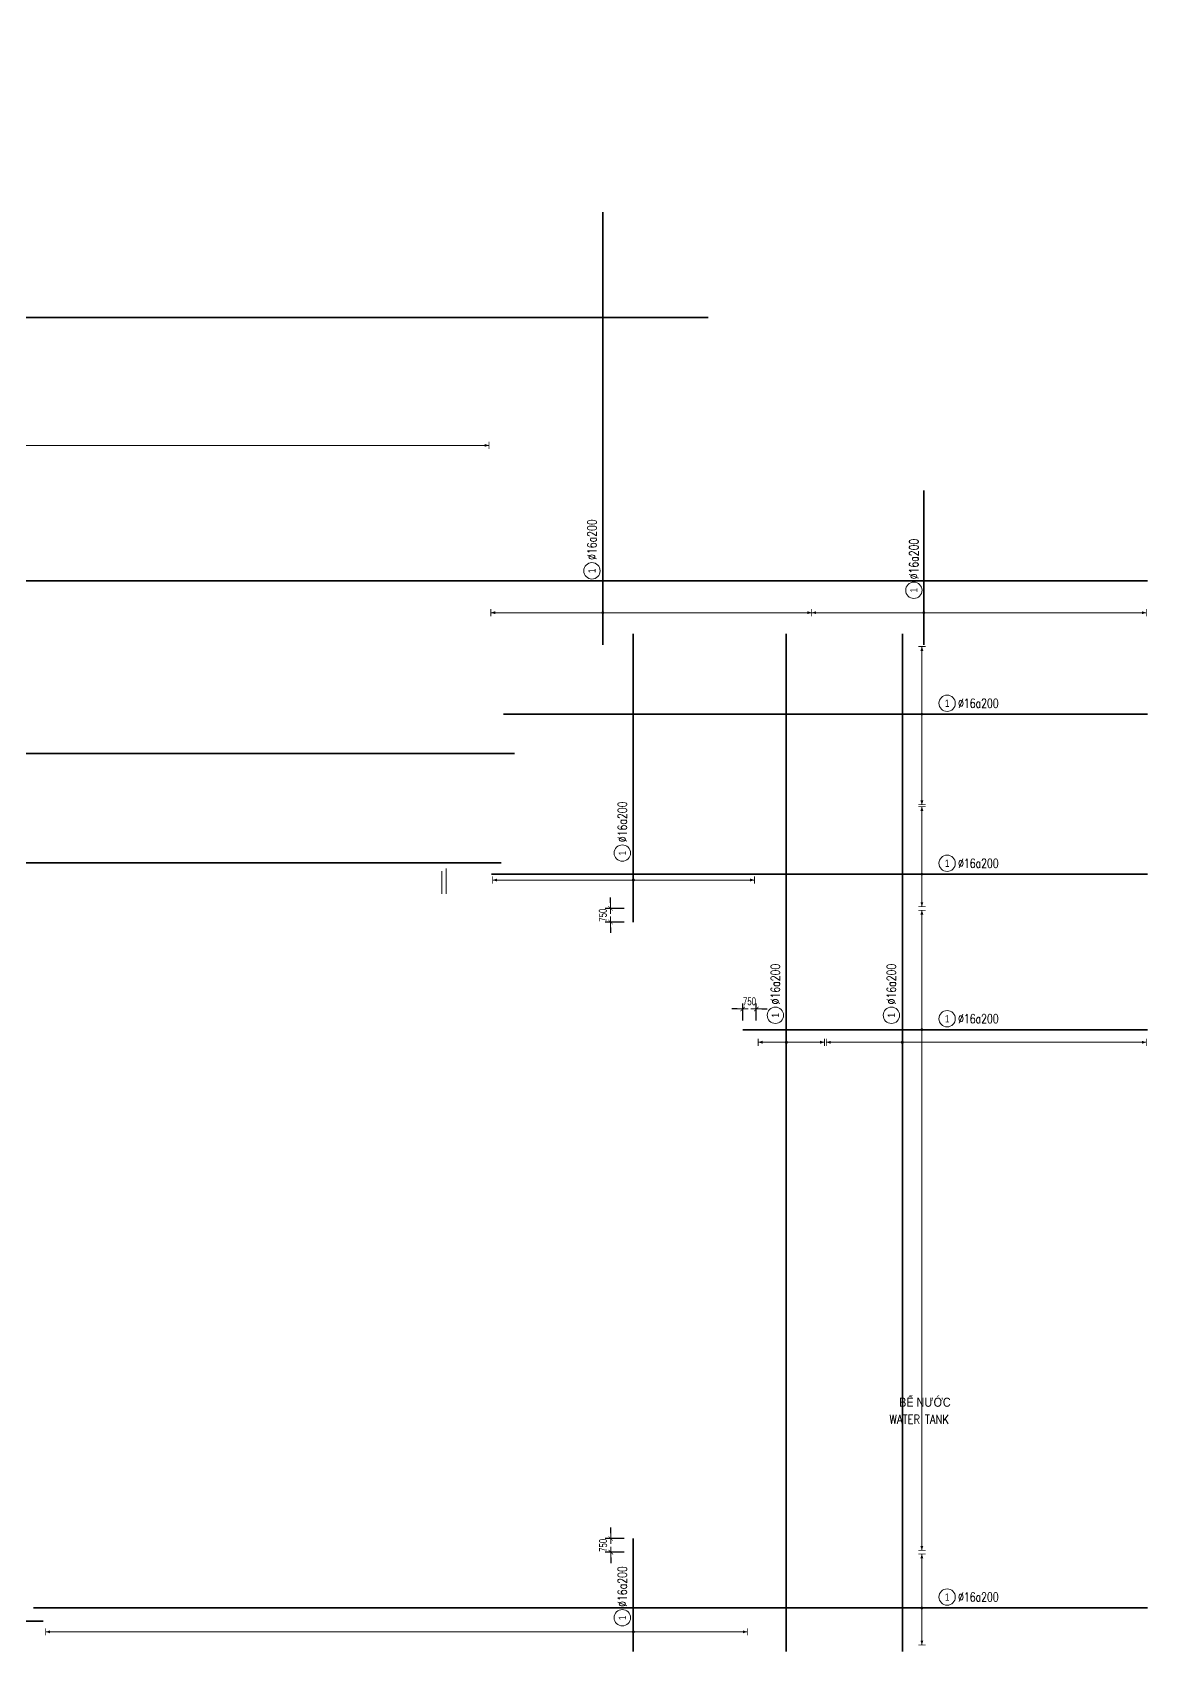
# Model space of a CAD drawing. Header units: millimetres. Extents: x -259680 to 953914, y -429648 to 90611.
# Drawn here: x 155635 to 216970, y -268833 to -179793 of the extents above; entities that cross this region are included whole.
import ezdxf
from ezdxf.enums import TextEntityAlignment as Align

# ---------------------------------------------------------------- set-up
doc = ezdxf.new("R2010")
doc.units = ezdxf.units.MM
doc.layers.get('0').update_dxf_attribs({"lineweight": 20})
doc.layers.get('Defpoints').update_dxf_attribs({"color": 151, "lineweight": 9})
for name, color, linetype, lineweight in [('NDC_S_DIM', 1, 'Continuous', 15), ('NDC_S_REBAR', 4, 'Continuous', 35), ('NDC_S_VN TEXT', 7, 'Continuous', 20)]:
    doc.layers.add(name, color=color, linetype=linetype, lineweight=lineweight)
doc.styles.add('ARIAL', font='arial.ttf', dxfattribs={"width": 0.8})
doc.styles.add('NDC_ARIAL', font='arial.ttf', dxfattribs={"width": 0.85})
doc.styles.add('NDC_DIM', font='', dxfattribs={"width": 0.75})
doc.styles.add('NDC_EN TXT', font='romans.shx', dxfattribs={"width": 0.8})
doc.styles.get('NDC_DIM').set_extended_font_data('Dotum')
doc.dimstyles.new('NDC_dim_200', dxfattribs={"dimscale": 200, "dimtxt": 2.2, "dimasz": 1.5, "dimexe": 1.5, "dimexo": 2.5, "dimgap": 1, "dimtad": 1, "dimdec": 0, "dimzin": 0, "dimdsep": 46, "dimtxsty": 'NDC_DIM', "dimblk": 'DIMMARK', "dimcen": 0.09, "dimdle": 1.2, "dimclrd": 1, "dimclre": 1, "dimclrt": 3, "dimadec": 0, "dimazin": 0, "dimtfac": 1, "dimtdec": 0, "dimtix": 1, "dimtofl": 0, "dimtmove": 0, "dimatfit": 3, "dimfxl": 6, "dimfxlon": 1, "dimtolj": 1, "dimtzin": 0, "dimarcsym": 0})

# ---------------------------------------------------------------- blocks, each defined once
blk = doc.blocks.new('*U433')
h = blk.add_hatch(color=6)
edge = h.paths.add_edge_path()
edge.add_arc((-2.99, 0), 0.3, 0, 360)
at = {"layer": 'NDC_S_DIM', "color": 8}
for q in [(-2.99, 73.16), (-2.99, -174.4)]:
    blk.add_line((-2.99, 0), q, dxfattribs=at)
for points in [[(-3.99, 73.16, 0.2, 0.2, 0), (-1.99, 73.16, 0, 0, 0)], [(-3.99, -174.4, 0.2, 0.2, 0), (-1.99, -174.4, 0, 0, 0)]]:
    blk.add_lwpolyline(points, format="xyseb", dxfattribs=at)
at = {"layer": 'NDC_S_DIM'}
blk.add_circle((4.42, 3), 2.25, dxfattribs=at)
at = {"layer": 'NDC_S_DIM', "color": 6}
blk.add_circle((-2.99, 0), 0.3, dxfattribs=at)
at = {"layer": 'NDC_S_DIM', "color": 8}
for points in [[(-3.39, 71.96), (-2.99, 73.16), (-2.59, 71.96)], [(-3.39, -173.2), (-2.99, -174.4), (-2.59, -173.2)]]:
    blk.add_solid(points, dxfattribs=at)
at = {"layer": 'NDC_S_REBAR'}
for p, q in [((0, 0), (-134.03, 0)), ((-134.03, 0), (-134.03, 0)), ((0, 0), (110.57, 0)), ((110.57, 0), (110.57, 0))]:
    blk.add_line(p, q, dxfattribs=at)
at = {"layer": 'NDC_S_VN TEXT', "style": 'ARIAL', "width": 0.8}
blk.add_attdef('KHT', text='', height=2, dxfattribs=at).set_placement((4.42, 3), align=Align.MIDDLE_CENTER)
at = {"layer": 'NDC_S_VN TEXT', "color": 3, "style": 'NDC_EN TXT', "width": 0.75}
blk.add_attdef('DKT', (7.42, 1.75), '', height=2.5, dxfattribs=at)
blk = doc.blocks.new('*U431')
h = blk.add_hatch(color=6)
edge = h.paths.add_edge_path()
edge.add_arc((-2.99, 0), 0.3, 0, 360)
at = {"layer": 'NDC_S_DIM', "color": 8}
for q in [(-2.99, 30.8), (-2.99, -57.45)]:
    blk.add_line((-2.99, 0), q, dxfattribs=at)
for points in [[(-3.99, 30.8, 0.2, 0.2, 0), (-1.99, 30.8, 0, 0, 0)], [(-3.99, -57.45, 0.2, 0.2, 0), (-1.99, -57.45, 0, 0, 0)]]:
    blk.add_lwpolyline(points, format="xyseb", dxfattribs=at)
at = {"layer": 'NDC_S_DIM'}
blk.add_circle((8.52, 3), 2.25, dxfattribs=at)
at = {"layer": 'NDC_S_DIM', "color": 6}
blk.add_circle((-2.99, 0), 0.3, dxfattribs=at)
at = {"layer": 'NDC_S_DIM', "color": 8}
for points in [[(-3.39, 29.6), (-2.99, 30.8), (-2.59, 29.6)], [(-3.39, -56.25), (-2.99, -57.45), (-2.59, -56.25)]]:
    blk.add_solid(points, dxfattribs=at)
at = {"layer": 'NDC_S_REBAR'}
for p, q in [((0, 0), (-11.78, 0)), ((-11.78, 0), (-11.78, 0)), ((0, 0), (107.11, 0)), ((107.11, 0), (107.11, 0))]:
    blk.add_line(p, q, dxfattribs=at)
at = {"layer": 'NDC_S_VN TEXT', "style": 'ARIAL', "width": 0.8}
blk.add_attdef('KHT', text='', height=2, dxfattribs=at).set_placement((8.52, 3), align=Align.MIDDLE_CENTER)
at = {"layer": 'NDC_S_VN TEXT', "color": 3, "style": 'NDC_EN TXT', "width": 0.75}
blk.add_attdef('DKT', (11.52, 1.75), '', height=2.5, dxfattribs=at)
blk = doc.blocks.new('*U401')
h = blk.add_hatch(color=6)
edge = h.paths.add_edge_path()
edge.add_arc((-2.99, 0), 0.3, 0, 360)
at = {"layer": 'NDC_S_DIM', "color": 8}
for q in [(-2.99, 30.8), (-2.99, -61.2)]:
    blk.add_line((-2.99, 0), q, dxfattribs=at)
for points in [[(-3.99, 30.8, 0.2, 0.2, 0), (-1.99, 30.8, 0, 0, 0)], [(-3.99, -61.2, 0.2, 0.2, 0), (-1.99, -61.2, 0, 0, 0)]]:
    blk.add_lwpolyline(points, format="xyseb", dxfattribs=at)
at = {"layer": 'NDC_S_DIM'}
blk.add_circle((3.18, 2.73), 2.25, dxfattribs=at)
at = {"layer": 'NDC_S_DIM', "color": 6}
blk.add_circle((-2.99, 0), 0.3, dxfattribs=at)
at = {"layer": 'NDC_S_DIM', "color": 8}
for points in [[(-3.39, 29.6), (-2.99, 30.8), (-2.59, 29.6)], [(-3.39, -60), (-2.99, -61.2), (-2.59, -60)]]:
    blk.add_solid(points, dxfattribs=at)
at = {"layer": 'NDC_S_REBAR'}
for p, q in [((0, 0), (-11.78, 0)), ((-11.78, 0), (-11.78, 0)), ((0, 0), (30.57, 0)), ((30.57, 0), (30.57, 0))]:
    blk.add_line(p, q, dxfattribs=at)
at = {"layer": 'NDC_S_VN TEXT', "style": 'ARIAL', "width": 0.8}
blk.add_attdef('KHT', text='', height=2, dxfattribs=at).set_placement((3.18, 2.73), align=Align.MIDDLE_CENTER)
at = {"layer": 'NDC_S_VN TEXT', "color": 3, "style": 'NDC_EN TXT', "width": 0.75}
blk.add_attdef('DKT', (6.18, 1.48), '', height=2.5, dxfattribs=at)
blk = doc.blocks.new('*U426')
h = blk.add_hatch(color=6)
edge = h.paths.add_edge_path()
edge.add_arc((-2.99, 0), 0.3, 0, 360)
at = {"layer": 'NDC_S_DIM', "color": 8}
for q in [(-2.99, 20.9), (-2.99, -67.1)]:
    blk.add_line((-2.99, 0), q, dxfattribs=at)
for points in [[(-3.99, 20.9, 0.2, 0.2, 0), (-1.99, 20.9, 0, 0, 0)], [(-3.99, -67.1, 0.2, 0.2, 0), (-1.99, -67.1, 0, 0, 0)]]:
    blk.add_lwpolyline(points, format="xyseb", dxfattribs=at)
at = {"layer": 'NDC_S_DIM'}
blk.add_circle((4.42, 3), 2.25, dxfattribs=at)
at = {"layer": 'NDC_S_DIM', "color": 6}
blk.add_circle((-2.99, 0), 0.3, dxfattribs=at)
at = {"layer": 'NDC_S_DIM', "color": 8}
for points in [[(-3.39, 19.7), (-2.99, 20.9), (-2.59, 19.7)], [(-3.39, -65.9), (-2.99, -67.1), (-2.59, -65.9)]]:
    blk.add_solid(points, dxfattribs=at)
at = {"layer": 'NDC_S_REBAR'}
for p, q in [((0, 0), (-170.53, 0)), ((-170.53, 0), (-170.53, 0)), ((0, 0), (109.32, 0)), ((109.32, 0), (109.32, 0))]:
    blk.add_line(p, q, dxfattribs=at)
at = {"layer": 'NDC_S_VN TEXT', "style": 'ARIAL', "width": 0.8}
blk.add_attdef('KHT', text='', height=2, dxfattribs=at).set_placement((4.42, 3), align=Align.MIDDLE_CENTER)
at = {"layer": 'NDC_S_VN TEXT', "color": 3, "style": 'NDC_EN TXT', "width": 0.75}
blk.add_attdef('DKT', (7.42, 1.75), '', height=2.5, dxfattribs=at)
blk = doc.blocks.new('*U425')
h = blk.add_hatch(color=6)
edge = h.paths.add_edge_path()
edge.add_arc((-2.99, 0), 0.3, 0, 360)
at = {"layer": 'NDC_S_DIM', "color": 8}
for q in [(-2.99, 38.65), (-2.99, -33.35)]:
    blk.add_line((-2.99, 0), q, dxfattribs=at)
for points in [[(-3.99, 38.65, 0.2, 0.2, 0), (-1.99, 38.65, 0, 0, 0)], [(-3.99, -33.35, 0.2, 0.2, 0), (-1.99, -33.35, 0, 0, 0)]]:
    blk.add_lwpolyline(points, format="xyseb", dxfattribs=at)
at = {"layer": 'NDC_S_DIM'}
blk.add_circle((4.42, 3), 2.25, dxfattribs=at)
at = {"layer": 'NDC_S_DIM', "color": 6}
blk.add_circle((-2.99, 0), 0.3, dxfattribs=at)
at = {"layer": 'NDC_S_DIM', "color": 8}
for points in [[(-3.39, 37.45), (-2.99, 38.65), (-2.59, 37.45)], [(-3.39, -32.15), (-2.99, -33.35), (-2.59, -32.15)]]:
    blk.add_solid(points, dxfattribs=at)
at = {"layer": 'NDC_S_REBAR'}
for p, q in [((0, 0), (-14.53, 0)), ((-14.53, 0), (-14.53, 0)), ((0, 0), (64.72, 0)), ((64.72, 0), (64.72, 0))]:
    blk.add_line(p, q, dxfattribs=at)
at = {"layer": 'NDC_S_VN TEXT', "style": 'ARIAL', "width": 0.8}
blk.add_attdef('KHT', text='', height=2, dxfattribs=at).set_placement((4.42, 3), align=Align.MIDDLE_CENTER)
at = {"layer": 'NDC_S_VN TEXT', "color": 3, "style": 'NDC_EN TXT', "width": 0.75}
blk.add_attdef('DKT', (7.42, 1.75), '', height=2.5, dxfattribs=at)
blk = doc.blocks.new('*U424')
h = blk.add_hatch(color=6)
edge = h.paths.add_edge_path()
edge.add_arc((-2.99, 0), 0.3, 0, 360)
at = {"layer": 'NDC_S_DIM', "color": 8}
for q in [(-2.99, 161.6), (-2.99, -31.35)]:
    blk.add_line((-2.99, 0), q, dxfattribs=at)
for points in [[(-3.99, 161.6, 0.2, 0.2, 0), (-1.99, 161.6, 0, 0, 0)], [(-3.99, -31.35, 0.2, 0.2, 0), (-1.99, -31.35, 0, 0, 0)]]:
    blk.add_lwpolyline(points, format="xyseb", dxfattribs=at)
at = {"layer": 'NDC_S_DIM'}
blk.add_circle((0.87, 3), 2.25, dxfattribs=at)
at = {"layer": 'NDC_S_DIM', "color": 6}
blk.add_circle((-2.99, 0), 0.3, dxfattribs=at)
at = {"layer": 'NDC_S_DIM', "color": 8}
for points in [[(-3.39, 160.4), (-2.99, 161.6), (-2.59, 160.4)], [(-3.39, -30.15), (-2.99, -31.35), (-2.59, -30.15)]]:
    blk.add_solid(points, dxfattribs=at)
at = {"layer": 'NDC_S_REBAR'}
for p, q in [((0, 0), (-8.43, 0)), ((-8.43, 0), (-8.43, 0)), ((0, 0), (22.66, 0)), ((22.66, 0), (22.66, 0))]:
    blk.add_line(p, q, dxfattribs=at)
at = {"layer": 'NDC_S_VN TEXT', "style": 'ARIAL', "width": 0.8}
blk.add_attdef('KHT', text='', height=2, dxfattribs=at).set_placement((0.87, 3), align=Align.MIDDLE_CENTER)
at = {"layer": 'NDC_S_VN TEXT', "color": 3, "style": 'NDC_EN TXT', "width": 0.75}
blk.add_attdef('DKT', (3.87, 1.75), '', height=2.5, dxfattribs=at)
blk = doc.blocks.new('*U423')
h = blk.add_hatch(color=6)
edge = h.paths.add_edge_path()
edge.add_arc((-2.99, 0), 0.3, 0, 360)
at = {"layer": 'NDC_S_DIM', "color": 8}
for q in [(-2.99, 7.75), (-2.99, -10.5)]:
    blk.add_line((-2.99, 0), q, dxfattribs=at)
for points in [[(-3.99, 7.75, 0.2, 0.2, 0), (-1.99, 7.75, 0, 0, 0)], [(-3.99, -10.5, 0.2, 0.2, 0), (-1.99, -10.5, 0, 0, 0)]]:
    blk.add_lwpolyline(points, format="xyseb", dxfattribs=at)
at = {"layer": 'NDC_S_DIM'}
blk.add_circle((4.42, 3), 2.25, dxfattribs=at)
at = {"layer": 'NDC_S_DIM', "color": 6}
blk.add_circle((-2.99, 0), 0.3, dxfattribs=at)
at = {"layer": 'NDC_S_DIM', "color": 8}
for points in [[(-3.39, 6.55), (-2.99, 7.75), (-2.59, 6.55)], [(-3.39, -9.3), (-2.99, -10.5), (-2.59, -9.3)]]:
    blk.add_solid(points, dxfattribs=at)
at = {"layer": 'NDC_S_REBAR'}
for p, q in [((0, 0), (-170.53, 0)), ((-170.53, 0), (-170.53, 0)), ((0, 0), (109.32, 0)), ((109.32, 0), (109.32, 0))]:
    blk.add_line(p, q, dxfattribs=at)
at = {"layer": 'NDC_S_VN TEXT', "style": 'ARIAL', "width": 0.8}
blk.add_attdef('KHT', text='', height=2, dxfattribs=at).set_placement((4.42, 3), align=Align.MIDDLE_CENTER)
at = {"layer": 'NDC_S_VN TEXT', "color": 3, "style": 'NDC_EN TXT', "width": 0.75}
blk.add_attdef('DKT', (7.42, 1.75), '', height=2.5, dxfattribs=at)
blk = doc.blocks.new('*U416')
h = blk.add_hatch(color=6)
edge = h.paths.add_edge_path()
edge.add_arc((-2.99, 0), 0.3, 0, 360)
at = {"layer": 'NDC_S_DIM', "color": 8}
for q in [(-2.99, 17.95), (-2.99, -5.55)]:
    blk.add_line((-2.99, 0), q, dxfattribs=at)
for points in [[(-3.99, 17.95, 0.2, 0.2, 0), (-1.99, 17.95, 0, 0, 0)], [(-3.99, -5.55, 0.2, 0.2, 0), (-1.99, -5.55, 0, 0, 0)]]:
    blk.add_lwpolyline(points, format="xyseb", dxfattribs=at)
at = {"layer": 'NDC_S_DIM'}
blk.add_circle((3.96, 3), 2.25, dxfattribs=at)
at = {"layer": 'NDC_S_DIM', "color": 6}
blk.add_circle((-2.99, 0), 0.3, dxfattribs=at)
at = {"layer": 'NDC_S_DIM', "color": 8}
for points in [[(-3.39, 16.75), (-2.99, 17.95), (-2.59, 16.75)], [(-3.39, -4.35), (-2.99, -5.55), (-2.59, -4.35)]]:
    blk.add_solid(points, dxfattribs=at)
at = {"layer": 'NDC_S_REBAR'}
for p, q in [((0, 0), (-132.97, 0)), ((-132.97, 0), (-132.97, 0)), ((0, 0), (318.73, 0)), ((318.73, 0), (318.73, 0))]:
    blk.add_line(p, q, dxfattribs=at)
at = {"layer": 'NDC_S_VN TEXT', "style": 'ARIAL', "width": 0.8}
blk.add_attdef('KHT', text='', height=2, dxfattribs=at).set_placement((3.96, 3), align=Align.MIDDLE_CENTER)
at = {"layer": 'NDC_S_VN TEXT', "color": 3, "style": 'NDC_EN TXT', "width": 0.75}
blk.add_attdef('DKT', (6.96, 1.75), '', height=2.5, dxfattribs=at)
blk = doc.blocks.new('*U414')
h = blk.add_hatch(color=6)
edge = h.paths.add_edge_path()
edge.add_arc((-2.99, 0), 0.3, 0, 360)
at = {"layer": 'NDC_S_DIM', "color": 8}
for q in [(-2.99, 17.95), (-2.99, -14.55)]:
    blk.add_line((-2.99, 0), q, dxfattribs=at)
for points in [[(-3.99, 17.95, 0.2, 0.2, 0), (-1.99, 17.95, 0, 0, 0)], [(-3.99, -14.55, 0.2, 0.2, 0), (-1.99, -14.55, 0, 0, 0)]]:
    blk.add_lwpolyline(points, format="xyseb", dxfattribs=at)
at = {"layer": 'NDC_S_DIM'}
blk.add_circle((3.96, 3), 2.25, dxfattribs=at)
at = {"layer": 'NDC_S_DIM', "color": 6}
blk.add_circle((-2.99, 0), 0.3, dxfattribs=at)
at = {"layer": 'NDC_S_DIM', "color": 8}
for points in [[(-3.39, 16.75), (-2.99, 17.95), (-2.59, 16.75)], [(-3.39, -13.35), (-2.99, -14.55), (-2.59, -13.35)]]:
    blk.add_solid(points, dxfattribs=at)
at = {"layer": 'NDC_S_REBAR'}
for p, q in [((0, 0), (-23.14, 0)), ((-23.14, 0), (-23.14, 0)), ((0, 0), (437.81, 0)), ((437.81, 0), (437.81, 0))]:
    blk.add_line(p, q, dxfattribs=at)
at = {"layer": 'NDC_S_VN TEXT', "style": 'ARIAL', "width": 0.8}
blk.add_attdef('KHT', text='', height=2, dxfattribs=at).set_placement((3.96, 3), align=Align.MIDDLE_CENTER)
at = {"layer": 'NDC_S_VN TEXT', "color": 3, "style": 'NDC_EN TXT', "width": 0.75}
blk.add_attdef('DKT', (6.96, 1.75), '', height=2.5, dxfattribs=at)
blk = doc.blocks.new('*U413')
h = blk.add_hatch(color=6)
edge = h.paths.add_edge_path()
edge.add_arc((-2.99, 0), 0.3, 0, 360)
at = {"layer": 'NDC_S_DIM', "color": 8}
for q in [(-2.99, 34.45), (-2.99, -11.05)]:
    blk.add_line((-2.99, 0), q, dxfattribs=at)
for points in [[(-3.99, 34.45, 0.2, 0.2, 0), (-1.99, 34.45, 0, 0, 0)], [(-3.99, -11.05, 0.2, 0.2, 0), (-1.99, -11.05, 0, 0, 0)]]:
    blk.add_lwpolyline(points, format="xyseb", dxfattribs=at)
at = {"layer": 'NDC_S_DIM'}
blk.add_circle((3.96, 3), 2.25, dxfattribs=at)
at = {"layer": 'NDC_S_DIM', "color": 6}
blk.add_circle((-2.99, 0), 0.3, dxfattribs=at)
at = {"layer": 'NDC_S_DIM', "color": 8}
for points in [[(-3.39, 33.25), (-2.99, 34.45), (-2.59, 33.25)], [(-3.39, -9.85), (-2.99, -11.05), (-2.59, -9.85)]]:
    blk.add_solid(points, dxfattribs=at)
at = {"layer": 'NDC_S_REBAR'}
for p, q in [((0, 0), (-23.14, 0)), ((-23.14, 0), (-23.14, 0)), ((0, 0), (441.46, 0)), ((441.46, 0), (441.46, 0))]:
    blk.add_line(p, q, dxfattribs=at)
at = {"layer": 'NDC_S_VN TEXT', "style": 'ARIAL', "width": 0.8}
blk.add_attdef('KHT', text='', height=2, dxfattribs=at).set_placement((3.96, 3), align=Align.MIDDLE_CENTER)
at = {"layer": 'NDC_S_VN TEXT', "color": 3, "style": 'NDC_EN TXT', "width": 0.75}
blk.add_attdef('DKT', (6.96, 1.75), '', height=2.5, dxfattribs=at)
blk = doc.blocks.new('*U412')
h = blk.add_hatch(color=6)
edge = h.paths.add_edge_path()
edge.add_arc((-2.99, 0), 0.3, 0, 360)
at = {"layer": 'NDC_S_DIM', "color": 8}
for q in [(-2.99, 21.95), (-2.99, -12.05)]:
    blk.add_line((-2.99, 0), q, dxfattribs=at)
for points in [[(-3.99, 21.95, 0.2, 0.2, 0), (-1.99, 21.95, 0, 0, 0)], [(-3.99, -12.05, 0.2, 0.2, 0), (-1.99, -12.05, 0, 0, 0)]]:
    blk.add_lwpolyline(points, format="xyseb", dxfattribs=at)
at = {"layer": 'NDC_S_DIM'}
blk.add_circle((3.96, 3), 2.25, dxfattribs=at)
at = {"layer": 'NDC_S_DIM', "color": 6}
blk.add_circle((-2.99, 0), 0.3, dxfattribs=at)
at = {"layer": 'NDC_S_DIM', "color": 8}
for points in [[(-3.39, 20.75), (-2.99, 21.95), (-2.59, 20.75)], [(-3.39, -10.85), (-2.99, -12.05), (-2.59, -10.85)]]:
    blk.add_solid(points, dxfattribs=at)
at = {"layer": 'NDC_S_REBAR'}
for p, q in [((0, 0), (-30.63, 0)), ((-30.63, 0), (-30.63, 0)), ((0, 0), (615.56, 0)), ((615.56, 0), (615.56, 0))]:
    blk.add_line(p, q, dxfattribs=at)
at = {"layer": 'NDC_S_VN TEXT', "style": 'ARIAL', "width": 0.8}
blk.add_attdef('KHT', text='', height=2, dxfattribs=at).set_placement((3.96, 3), align=Align.MIDDLE_CENTER)
at = {"layer": 'NDC_S_VN TEXT', "color": 3, "style": 'NDC_EN TXT', "width": 0.75}
blk.add_attdef('DKT', (6.96, 1.75), '', height=2.5, dxfattribs=at)
blk = doc.blocks.new('*U411')
h = blk.add_hatch(color=6)
edge = h.paths.add_edge_path()
edge.add_arc((-2.99, 0), 0.3, 0, 360)
at = {"layer": 'NDC_S_DIM', "color": 8}
for q in [(-2.99, 75.55), (-2.99, -49.95)]:
    blk.add_line((-2.99, 0), q, dxfattribs=at)
for points in [[(-3.99, 75.55, 0.2, 0.2, 0), (-1.99, 75.55, 0, 0, 0)], [(-3.99, -49.95, 0.2, 0.2, 0), (-1.99, -49.95, 0, 0, 0)]]:
    blk.add_lwpolyline(points, format="xyseb", dxfattribs=at)
at = {"layer": 'NDC_S_DIM'}
blk.add_circle((3.96, 3), 2.25, dxfattribs=at)
at = {"layer": 'NDC_S_DIM', "color": 6}
blk.add_circle((-2.99, 0), 0.3, dxfattribs=at)
at = {"layer": 'NDC_S_DIM', "color": 8}
for points in [[(-3.39, 74.35), (-2.99, 75.55), (-2.59, 74.35)], [(-3.39, -48.75), (-2.99, -49.95), (-2.59, -48.75)]]:
    blk.add_solid(points, dxfattribs=at)
at = {"layer": 'NDC_S_REBAR'}
for p, q in [((0, 0), (-149.14, 0)), ((-149.14, 0), (-149.14, 0)), ((0, 0), (378.26, 0)), ((378.26, 0), (378.26, 0))]:
    blk.add_line(p, q, dxfattribs=at)
at = {"layer": 'NDC_S_VN TEXT', "style": 'ARIAL', "width": 0.8}
blk.add_attdef('KHT', text='', height=2, dxfattribs=at).set_placement((3.96, 3), align=Align.MIDDLE_CENTER)
at = {"layer": 'NDC_S_VN TEXT', "color": 3, "style": 'NDC_EN TXT', "width": 0.75}
blk.add_attdef('DKT', (6.96, 1.75), '', height=2.5, dxfattribs=at)
blk = doc.blocks.new('*U410')
h = blk.add_hatch(color=6)
edge = h.paths.add_edge_path()
edge.add_arc((-2.99, 0), 0.3, 0, 360)
at = {"layer": 'NDC_S_DIM', "color": 8}
for q in [(-2.99, 18.6), (-2.99, -24.9)]:
    blk.add_line((-2.99, 0), q, dxfattribs=at)
for points in [[(-3.99, 18.6, 0.2, 0.2, 0), (-1.99, 18.6, 0, 0, 0)], [(-3.99, -24.9, 0.2, 0.2, 0), (-1.99, -24.9, 0, 0, 0)]]:
    blk.add_lwpolyline(points, format="xyseb", dxfattribs=at)
at = {"layer": 'NDC_S_DIM'}
blk.add_circle((3.96, 3), 2.25, dxfattribs=at)
at = {"layer": 'NDC_S_DIM', "color": 6}
blk.add_circle((-2.99, 0), 0.3, dxfattribs=at)
at = {"layer": 'NDC_S_DIM', "color": 8}
for points in [[(-3.39, 17.4), (-2.99, 18.6), (-2.59, 17.4)], [(-3.39, -23.7), (-2.99, -24.9), (-2.59, -23.7)]]:
    blk.add_solid(points, dxfattribs=at)
at = {"layer": 'NDC_S_REBAR'}
for p, q in [((0, 0), (-118.01, 0)), ((-118.01, 0), (-118.01, 0)), ((0, 0), (59.09, 0)), ((59.09, 0), (59.09, 0))]:
    blk.add_line(p, q, dxfattribs=at)
at = {"layer": 'NDC_S_VN TEXT', "style": 'ARIAL', "width": 0.8}
blk.add_attdef('KHT', text='', height=2, dxfattribs=at).set_placement((3.96, 3), align=Align.MIDDLE_CENTER)
at = {"layer": 'NDC_S_VN TEXT', "color": 3, "style": 'NDC_EN TXT', "width": 0.75}
blk.add_attdef('DKT', (6.96, 1.75), '', height=2.5, dxfattribs=at)
blk = doc.blocks.new('*U409')
h = blk.add_hatch(color=6)
edge = h.paths.add_edge_path()
edge.add_arc((-2.99, 0), 0.3, 0, 360)
at = {"layer": 'NDC_S_DIM', "color": 8}
for q in [(-2.99, 18.6), (-2.99, -8.9)]:
    blk.add_line((-2.99, 0), q, dxfattribs=at)
for points in [[(-3.99, 18.6, 0.2, 0.2, 0), (-1.99, 18.6, 0, 0, 0)], [(-3.99, -8.9, 0.2, 0.2, 0), (-1.99, -8.9, 0, 0, 0)]]:
    blk.add_lwpolyline(points, format="xyseb", dxfattribs=at)
at = {"layer": 'NDC_S_DIM'}
blk.add_circle((3.96, 3), 2.25, dxfattribs=at)
at = {"layer": 'NDC_S_DIM', "color": 6}
blk.add_circle((-2.99, 0), 0.3, dxfattribs=at)
at = {"layer": 'NDC_S_DIM', "color": 8}
for points in [[(-3.39, 17.4), (-2.99, 18.6), (-2.59, 17.4)], [(-3.39, -7.7), (-2.99, -8.9), (-2.59, -7.7)]]:
    blk.add_solid(points, dxfattribs=at)
at = {"layer": 'NDC_S_REBAR'}
for p, q in [((0, 0), (-121.36, 0)), ((-121.36, 0), (-121.36, 0)), ((0, 0), (59.09, 0)), ((59.09, 0), (59.09, 0))]:
    blk.add_line(p, q, dxfattribs=at)
at = {"layer": 'NDC_S_VN TEXT', "style": 'ARIAL', "width": 0.8}
blk.add_attdef('KHT', text='', height=2, dxfattribs=at).set_placement((3.96, 3), align=Align.MIDDLE_CENTER)
at = {"layer": 'NDC_S_VN TEXT', "color": 3, "style": 'NDC_EN TXT', "width": 0.75}
blk.add_attdef('DKT', (6.96, 1.75), '', height=2.5, dxfattribs=at)
blk = doc.blocks.new('*U408')
h = blk.add_hatch(color=6)
edge = h.paths.add_edge_path()
edge.add_arc((-2.99, 0), 0.3, 0, 360)
at = {"layer": 'NDC_S_DIM', "color": 8}
for q in [(-2.99, 32.85), (-2.99, -143.15)]:
    blk.add_line((-2.99, 0), q, dxfattribs=at)
for points in [[(-3.99, 32.85, 0.2, 0.2, 0), (-1.99, 32.85, 0, 0, 0)], [(-3.99, -143.15, 0.2, 0.2, 0), (-1.99, -143.15, 0, 0, 0)]]:
    blk.add_lwpolyline(points, format="xyseb", dxfattribs=at)
at = {"layer": 'NDC_S_DIM'}
blk.add_circle((3.96, 3), 2.25, dxfattribs=at)
at = {"layer": 'NDC_S_DIM', "color": 6}
blk.add_circle((-2.99, 0), 0.3, dxfattribs=at)
at = {"layer": 'NDC_S_DIM', "color": 8}
for points in [[(-3.39, 31.65), (-2.99, 32.85), (-2.59, 31.65)], [(-3.39, -141.95), (-2.99, -143.15), (-2.59, -141.95)]]:
    blk.add_solid(points, dxfattribs=at)
at = {"layer": 'NDC_S_REBAR'}
for p, q in [((0, 0), (-52.26, 0)), ((-52.26, 0), (-52.26, 0)), ((0, 0), (59.09, 0)), ((59.09, 0), (59.09, 0))]:
    blk.add_line(p, q, dxfattribs=at)
at = {"layer": 'NDC_S_VN TEXT', "style": 'ARIAL', "width": 0.8}
blk.add_attdef('KHT', text='', height=2, dxfattribs=at).set_placement((3.96, 3), align=Align.MIDDLE_CENTER)
at = {"layer": 'NDC_S_VN TEXT', "color": 3, "style": 'NDC_EN TXT', "width": 0.75}
blk.add_attdef('DKT', (6.96, 1.75), '', height=2.5, dxfattribs=at)
blk = doc.blocks.new('*U407')
h = blk.add_hatch(color=6)
edge = h.paths.add_edge_path()
edge.add_arc((-2.99, 0), 0.3, 0, 360)
at = {"layer": 'NDC_S_DIM', "color": 8}
for q in [(-2.99, 14.85), (-2.99, -10.15)]:
    blk.add_line((-2.99, 0), q, dxfattribs=at)
for points in [[(-3.99, 14.85, 0.2, 0.2, 0), (-1.99, 14.85, 0, 0, 0)], [(-3.99, -10.15, 0.2, 0.2, 0), (-1.99, -10.15, 0, 0, 0)]]:
    blk.add_lwpolyline(points, format="xyseb", dxfattribs=at)
at = {"layer": 'NDC_S_DIM'}
blk.add_circle((3.96, 3), 2.25, dxfattribs=at)
at = {"layer": 'NDC_S_DIM', "color": 6}
blk.add_circle((-2.99, 0), 0.3, dxfattribs=at)
at = {"layer": 'NDC_S_DIM', "color": 8}
for points in [[(-3.39, 13.65), (-2.99, 14.85), (-2.59, 13.65)], [(-3.39, -8.95), (-2.99, -10.15), (-2.59, -8.95)]]:
    blk.add_solid(points, dxfattribs=at)
at = {"layer": 'NDC_S_REBAR'}
for p, q in [((0, 0), (-247.31, 0)), ((-247.31, 0), (-247.31, 0)), ((0, 0), (59.09, 0)), ((59.09, 0), (59.09, 0))]:
    blk.add_line(p, q, dxfattribs=at)
at = {"layer": 'NDC_S_VN TEXT', "style": 'ARIAL', "width": 0.8}
blk.add_attdef('KHT', text='', height=2, dxfattribs=at).set_placement((3.96, 3), align=Align.MIDDLE_CENTER)
at = {"layer": 'NDC_S_VN TEXT', "color": 3, "style": 'NDC_EN TXT', "width": 0.75}
blk.add_attdef('DKT', (6.96, 1.75), '', height=2.5, dxfattribs=at)
blk = doc.blocks.new('DIMMARK')
at = {"layer": 'NDC_S_DIM', "color": 1}
blk.add_line((-1.5, 0), (1, 0), dxfattribs=at)
at = {"layer": 'NDC_S_DIM', "color": 2, "const_width": 0.1}
blk.add_lwpolyline([(-0.42, -0.42), (0.42, 0.42)], dxfattribs=at)
blk = doc.blocks.new('*D394')
at = {"layer": 'Defpoints', "color": 0, "ltscale": 100, "transparency": 16777216}
for p in [(187432, -228713), (188680, -227963), (188680, -228713)]:
    blk.add_point(p, dxfattribs=at)
at = {"layer": 'NDC_S_DIM', "color": 1, "lineweight": -2, "ltscale": 100, "transparency": 16777216}
for p, q in [((187432, -227663), (187432, -227363)), ((188180, -227963), (187132, -227963)), ((188180, -228713), (187132, -228713)), ((187432, -229013), (187432, -229313))]:
    blk.add_line(p, q, dxfattribs=at)
at = {"layer": 'NDC_S_DIM', "color": 1, "lineweight": -2, "ltscale": 100, "transparency": 16777216, "xscale": 300, "yscale": 300, "zscale": 300}
for p, rotation in [((187432, -227963), 270), ((187432, -228713), 90)]:
    blk.add_blockref('DIMMARK', p, dxfattribs=dict(at, rotation=rotation))
at = {"layer": 'NDC_S_DIM', "color": 3, "ltscale": 100, "transparency": 16777216, "insert": (187012, -228338), "char_height": 440, "attachment_point": 5, "rotation": 90, "style": 'NDC_DIM'}
blk.add_mtext('\\A1;750', dxfattribs=at)
blk = doc.blocks.new('*D395')
at = {"layer": 'Defpoints', "color": 0, "ltscale": 100, "transparency": 16777216}
for p in [(195450, -233495), (194700, -234633), (195450, -234633)]:
    blk.add_point(p, dxfattribs=at)
at = {"layer": 'NDC_S_DIM', "color": 1, "lineweight": -2, "ltscale": 100, "transparency": 16777216}
for p, q in [((194700, -234133), (194700, -233195)), ((195450, -234133), (195450, -233195)), ((194400, -233495), (194100, -233495)), ((195750, -233495), (196050, -233495))]:
    blk.add_line(p, q, dxfattribs=at)
at = {"layer": 'NDC_S_DIM', "color": 1, "lineweight": -2, "ltscale": 100, "transparency": 16777216, "xscale": 300, "yscale": 300, "zscale": 300}
blk.add_blockref('DIMMARK', (194700, -233495), dxfattribs=at)
at = {"layer": 'NDC_S_DIM', "color": 1, "lineweight": -2, "ltscale": 100, "transparency": 16777216, "xscale": 300, "yscale": 300, "zscale": 300, "rotation": 180}
blk.add_blockref('DIMMARK', (195450, -233495), dxfattribs=at)
at = {"layer": 'NDC_S_DIM', "color": 3, "ltscale": 100, "transparency": 16777216, "insert": (195075, -233075), "char_height": 440, "attachment_point": 5, "style": 'NDC_DIM'}
blk.add_mtext('\\A1;750', dxfattribs=at)
blk = doc.blocks.new('*D396')
at = {"layer": 'Defpoints', "color": 0, "ltscale": 100, "transparency": 16777216}
for p in [(187445, -262614), (188680, -262614), (188680, -263364)]:
    blk.add_point(p, dxfattribs=at)
at = {"layer": 'NDC_S_DIM', "color": 1, "lineweight": -2, "ltscale": 100, "transparency": 16777216}
for p, q in [((188180, -262614), (187145, -262614)), ((187445, -262314), (187445, -262014)), ((188180, -263364), (187145, -263364)), ((187445, -263664), (187445, -263964))]:
    blk.add_line(p, q, dxfattribs=at)
at = {"layer": 'NDC_S_DIM', "color": 1, "lineweight": -2, "ltscale": 100, "transparency": 16777216, "xscale": 300, "yscale": 300, "zscale": 300}
for p, rotation in [((187445, -262614), 270), ((187445, -263364), 90)]:
    blk.add_blockref('DIMMARK', p, dxfattribs=dict(at, rotation=rotation))
at = {"layer": 'NDC_S_DIM', "color": 3, "ltscale": 100, "transparency": 16777216, "insert": (187025, -262989), "char_height": 440, "attachment_point": 5, "rotation": 90, "style": 'NDC_DIM'}
blk.add_mtext('\\A1;750', dxfattribs=at)

msp = doc.modelspace()

# ---------------------------------------------------------------- linework, layer by layer
at = {"layer": 'NDC_S_DIM', "ltscale": 100}
for p, q in [((178150, -227168.2), (178150, -225920.3)), ((178400, -227168.2), (178400, -225769.9))]:
    msp.add_line(p, q, dxfattribs=at)

# ---------------------------------------------------------------- block references
at = {"xscale": 200, "yscale": 200, "zscale": 200, "rotation": 90}
for name, p in [('*U433', (145870, -201906.4)), ('*U431', (187010, -211106.4)), ('*U401', (204660, -211106.4)), ('*U425', (188680, -225806.4)), ('*U423', (197100, -234726.4)), ('*U426', (203480, -234726.4)), ('*U424', (188680, -267146.4))]:
    msp.add_blockref(name, p, dxfattribs=at).add_auto_attribs({'KHT': '1', 'DKT': '%%c16a200'})
at = {"xscale": 200, "yscale": 200, "zscale": 200}
for name, p in [('*U411', (117148.2, -195473.1)), ('*U412', (93858.2, -209952.9)), ('*U413', (93858.2, -219452.9)), ('*U410', (205152.5, -217283.1)), ('*U414', (93858.2, -225453.1)), ('*U409', (205152.5, -226083.1)), ('*U408', (205152.5, -234633.2)), ('*U416', (92474.8, -267153.1)), ('*U407', (205152.5, -266432.9))]:
    msp.add_blockref(name, p, dxfattribs=at).add_auto_attribs({'KHT': '1', 'DKT': '%%c16a200'})

# ---------------------------------------------------------------- texts
at = {"layer": 'NDC_S_VN TEXT'}
for s, style, width, p in [('BỂ NƯỚC', 'NDC_ARIAL', 0.85, (203306.8, -255119.4)), ('WATER TANK', 'NDC_EN TXT', 0.8, (202770, -256063.3))]:
    msp.add_text(s, height=500, dxfattribs=dict(at, style=style, width=width)).set_placement(p, align=Align.MIDDLE_LEFT)

# ---------------------------------------------------------------- dimensions: what is measured, and where the dimension line sits
at = {"layer": 'NDC_S_DIM', "ltscale": 100}
for base, p1, p2, picture, middle in [((187432.3, -228713.2), (188680, -227963.2), (188680, -228713.2), '*D394', (187012.3, -228338.2)), ((187444.8, -262613.5), (188680, -263363.5), (188680, -262613.5), '*D396', (187024.8, -262988.5))]:
    dim = msp.add_linear_dim(base=base, p1=p1, p2=p2, angle=90, dimstyle='NDC_dim_200', dxfattribs=at)
    dim.commit()
    dim.dimension.update_dxf_attribs({"geometry": picture, "text_midpoint": middle})
dim = msp.add_linear_dim(base=(195450, -233495.4), p1=(194700, -234633.2), p2=(195450, -234633.2), dimstyle='NDC_dim_200', dxfattribs=at)
dim.commit()
dim.dimension.update_dxf_attribs({"geometry": '*D395', "text_midpoint": (195075, -233075.4)})

doc.saveas('drawing.dxf')
